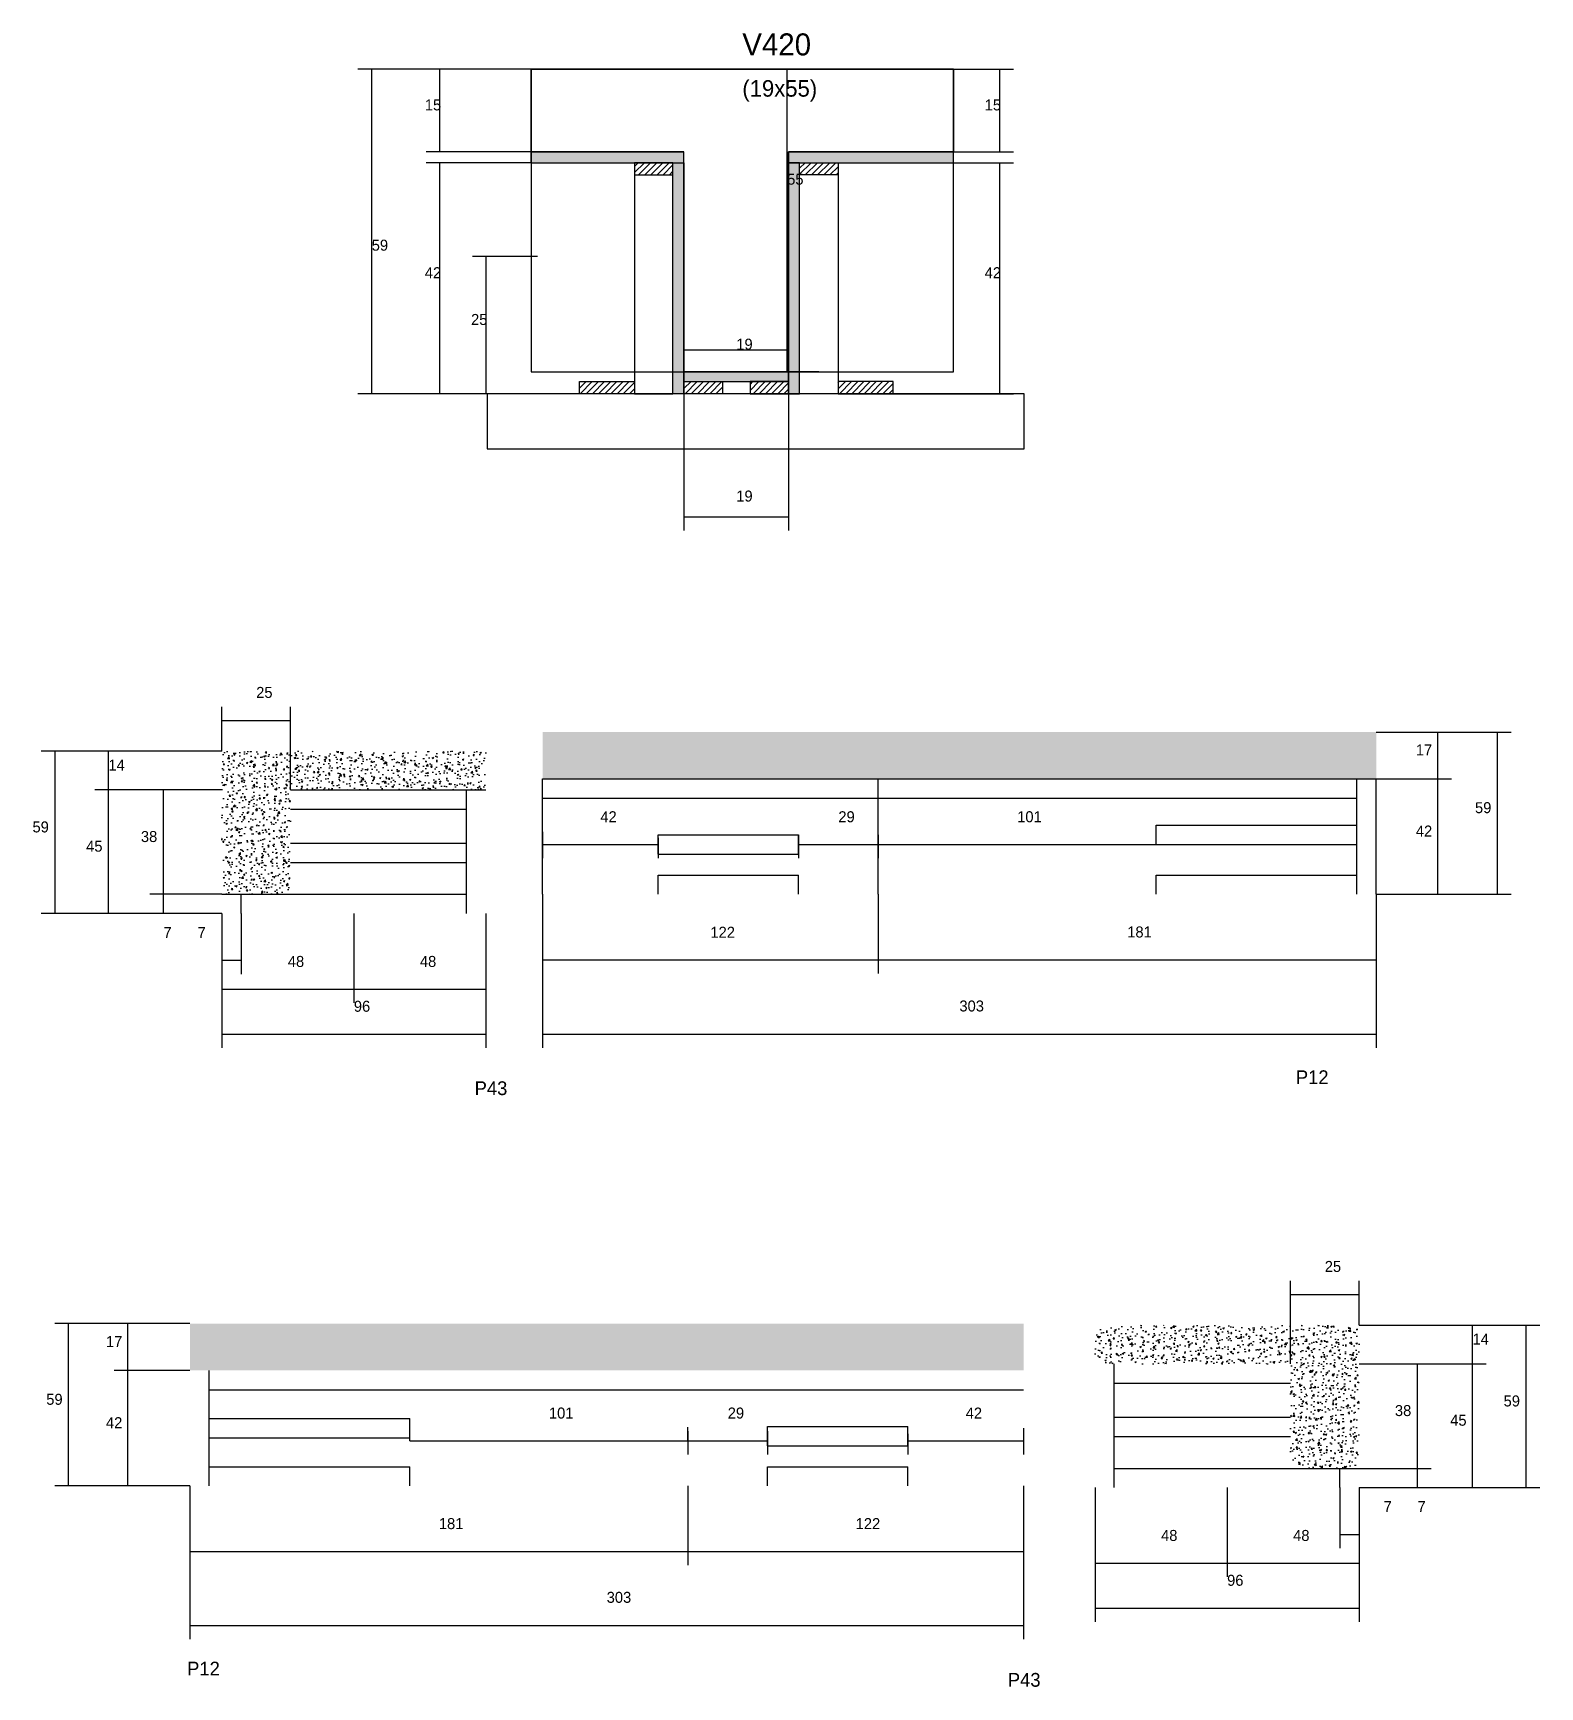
# Model space of a CAD drawing. Header units: metres. Extents: x 6368 to 6916, y 1701 to 2302.
import ezdxf

# ---------------------------------------------------------------- set-up
doc = ezdxf.new("R2010")
doc.units = ezdxf.units.M
for name, color, linetype in [('CONCRETO', 251, 'Continuous'), ('COTA', 241, 'Continuous'), ('Cota Seção (2x)', 4, 'Continuous'), ('Hachura', 253, 'Continuous'), ('Madeira', 126, 'Continuous'), ('NOMENCLATURA', 7, 'Continuous'), ('Painéis', 200, 'Continuous'), ('SARR_2.2x7', 40, 'Continuous'), ('Texto Seção', 7, 'Continuous')]:
    doc.layers.add(name, color=color, linetype=linetype)

msp = doc.modelspace()

# ---------------------------------------------------------------- hatches: boundary and pattern name
at = {"layer": 'COTA'}
h = msp.add_hatch(dxfattribs=at)
h.set_pattern_fill('AR-CONC', scale=0.03)
h.paths.add_polyline_path([(6856.5, 2031.3), (6856.5, 2048.3), (6856.5, 2048.3), (6553.5, 2048.3), (6553.5, 2048.3), (6553.5, 2031.3), (6553.5, 2031.3), (6856.5, 2031.3)])
h = msp.add_hatch(dxfattribs=at)
h.set_pattern_fill('AR-CONC', scale=0.03)
h.paths.add_polyline_path([(6461.9, 2027.3), (6532.9, 2027.3), (6532.9, 2027.3), (6532.9, 2041.3), (6532.9, 2041.3), (6436.9, 2041.3), (6436.9, 2041.3), (6436.9, 1989.3), (6436.9, 1989.3), (6461.9, 1989.3), (6461.9, 1989.3), (6461.9, 2027.3)])
h = msp.add_hatch(dxfattribs=at)
h.set_pattern_fill('AR-CONC', scale=0.03)
h.paths.add_polyline_path([(6425.3, 1816.2), (6425.3, 1833.2), (6425.3, 1833.2), (6728.3, 1833.2), (6728.3, 1833.2), (6728.3, 1816.2), (6728.3, 1816.2), (6425.3, 1816.2)])
h = msp.add_hatch(dxfattribs=at)
h.set_pattern_fill('AR-CONC', scale=0.03)
h.paths.add_polyline_path([(6825.3, 1818.6), (6754.3, 1818.6), (6754.3, 1818.6), (6754.3, 1832.6), (6754.3, 1832.6), (6850.3, 1832.6), (6850.3, 1832.6), (6850.3, 1780.6), (6850.3, 1780.6), (6825.3, 1780.6), (6825.3, 1780.6), (6825.3, 1818.6)])
at = {"layer": 'Hachura'}
h = msp.add_hatch(color=8, dxfattribs=at)
h.dxf.hatch_style = 1
h.paths.add_polyline_path([(6604.9, 2255.3), (6604.9, 2259.3), (6604.9, 2259.3), (6549.3, 2259.3), (6549.3, 2259.3), (6549.3, 2255.3), (6549.3, 2255.3), (6604.9, 2255.3)])
h = msp.add_hatch(dxfattribs=at)
h.set_pattern_fill('ANSI31', scale=0.5)
h.paths.add_polyline_path([(6600.9, 2250.9), (6600.9, 2255.3), (6600.9, 2255.3), (6586.9, 2255.3), (6586.9, 2255.3), (6586.9, 2250.9), (6586.9, 2250.9), (6600.9, 2250.9)])
h = msp.add_hatch(color=8, dxfattribs=at)
h.dxf.hatch_style = 1
h.paths.add_polyline_path([(6600.9, 2255.3), (6604.9, 2255.3), (6604.9, 2255.3), (6604.9, 2171.3), (6604.9, 2171.3), (6600.9, 2171.3), (6600.9, 2171.3), (6600.9, 2255.3)])
h = msp.add_hatch(color=8, dxfattribs=at)
h.dxf.hatch_style = 1
h.paths.add_polyline_path([(6702.9, 2255.3), (6702.9, 2259.3), (6702.9, 2259.3), (6642.9, 2259.3), (6642.9, 2259.3), (6642.9, 2255.3), (6642.9, 2255.3), (6702.9, 2255.3)])
h = msp.add_hatch(color=8, dxfattribs=at)
h.dxf.hatch_style = 1
h.paths.add_polyline_path([(6646.9, 2255.3), (6642.9, 2255.3), (6642.9, 2255.3), (6642.9, 2171.3), (6642.9, 2171.3), (6646.9, 2171.3), (6646.9, 2171.3), (6646.9, 2255.3)])
h = msp.add_hatch(dxfattribs=at)
h.set_pattern_fill('ANSI31', scale=0.5)
h.paths.add_polyline_path([(6646.9, 2250.9), (6646.9, 2255.3), (6646.9, 2255.3), (6660.9, 2255.3), (6660.9, 2255.3), (6660.9, 2250.9), (6660.9, 2250.9), (6646.9, 2250.9)])
h = msp.add_hatch(color=8, dxfattribs=at)
h.dxf.hatch_style = 1
h.paths.add_polyline_path([(6642.9, 2175.7), (6642.9, 2179.3), (6642.9, 2179.3), (6604.9, 2179.3), (6604.9, 2179.3), (6604.9, 2175.7), (6604.9, 2175.7), (6642.9, 2175.7)])
h = msp.add_hatch(dxfattribs=at)
h.set_pattern_fill('ANSI31', scale=0.5)
h.paths.add_polyline_path([(6566.9, 2171.3), (6566.9, 2175.7), (6566.9, 2175.7), (6586.9, 2175.7), (6586.9, 2175.7), (6586.9, 2171.3), (6586.9, 2171.3), (6566.9, 2171.3)])
h = msp.add_hatch(dxfattribs=at)
h.set_pattern_fill('ANSI31', scale=0.5)
h.paths.add_polyline_path([(6604.9, 2171.3), (6604.9, 2175.7), (6604.9, 2175.7), (6618.9, 2175.7), (6618.9, 2175.7), (6618.9, 2171.3), (6618.9, 2171.3), (6604.9, 2171.3)])
h = msp.add_hatch(dxfattribs=at)
h.set_pattern_fill('ANSI31', scale=0.5)
h.paths.add_polyline_path([(6642.9, 2171.3), (6642.9, 2175.7), (6642.9, 2175.7), (6628.9, 2175.7), (6628.9, 2175.7), (6628.9, 2171.3), (6628.9, 2171.3), (6642.9, 2171.3)])
h = msp.add_hatch(dxfattribs=at)
h.set_pattern_fill('ANSI31', scale=0.5)
h.paths.add_polyline_path([(6680.9, 2171.3), (6680.9, 2175.7), (6680.9, 2175.7), (6660.9, 2175.7), (6660.9, 2175.7), (6660.9, 2171.3), (6660.9, 2171.3), (6680.9, 2171.3)])

# ---------------------------------------------------------------- linework, layer by layer
at = {"layer": 'CONCRETO'}
for points in [[(6549.3, 2259.3), (6549.3, 2289.3), (6702.9, 2289.3), (6702.9, 2259.3), (6642.9, 2259.3), (6642.9, 2179.3), (6604.9, 2179.3), (6604.9, 2259.3)], [(6549.3, 2179.3), (6702.9, 2179.3), (6702.9, 2289.3), (6549.3, 2289.3)]]:
    msp.add_lwpolyline(points, close=True, dxfattribs=at)
at = {"layer": 'COTA'}
for p, q in [((6549.3, 2289.3), (6486.4, 2289.3)), ((6491.4, 2171.3), (6491.4, 2289.3)), ((6549.3, 2289.3), (6511.2, 2289.3)), ((6516.2, 2259.3), (6516.2, 2289.3)), ((6702.9, 2289.3), (6724.7, 2289.3)), ((6719.7, 2259.3), (6719.7, 2289.3)), ((6549.3, 2259.3), (6511.2, 2259.3)), ((6549.3, 2255.3), (6511.2, 2255.3)), ((6516.2, 2171.3), (6516.2, 2255.3)), ((6702.9, 2259.3), (6724.7, 2259.3)), ((6702.9, 2255.3), (6724.7, 2255.3)), ((6719.7, 2171.3), (6719.7, 2255.3)), ((6551.6, 2221.2), (6528, 2221.2)), ((6533, 2171.3), (6533, 2221.2)), ((6571.3, 2171.3), (6486.4, 2171.3)), ((6571.3, 2171.3), (6511.2, 2171.3)), ((6551.6, 2171.3), (6528, 2171.3)), ((6604.9, 2171.3), (6604.9, 2121.6)), ((6642.9, 2171.3), (6642.9, 2121.6)), ((6676.5, 2171.3), (6724.7, 2171.3)), ((6604.9, 2126.6), (6642.9, 2126.6)), ((6436.9, 2041.3), (6436.9, 2057.5)), ((6461.9, 2027.3), (6461.9, 2057.5)), ((6436.9, 2052.5), (6461.9, 2052.5)), ((6856.5, 2048.3), (6883.9, 2048.3)), ((6856.5, 2048.3), (6905.6, 2048.3)), ((6878.9, 2031.3), (6878.9, 2048.3)), ((6900.6, 1989.3), (6900.6, 2048.3)), ((6436.9, 2041.3), (6371.3, 2041.3)), ((6376.3, 1982.3), (6376.3, 2041.3)), ((6436.9, 2041.3), (6390.7, 2041.3)), ((6395.7, 2027.3), (6395.7, 2041.3)), ((6436.9, 2027.3), (6390.7, 2027.3)), ((6436.9, 2027.3), (6390.7, 2027.3)), ((6395.7, 1982.3), (6395.7, 2027.3)), ((6436.9, 2027.3), (6410.7, 2027.3)), ((6415.7, 1989.3), (6415.7, 2027.3)), ((6856.5, 2031.3), (6883.9, 2031.3)), ((6856.5, 2031.3), (6883.9, 2031.3)), ((6878.9, 1989.3), (6878.9, 2031.3)), ((6553.5, 2012), (6553.5, 2002.4)), ((6595.5, 2009.8), (6595.5, 2002.4)), ((6646.5, 2010.9), (6646.5, 2002.4)), ((6675.5, 2007.4), (6675.5, 2012.4)), ((6675.5, 2010.9), (6675.5, 2002.4)), ((6776.5, 2007.4), (6776.5, 2012.4)), ((6553.5, 2007.4), (6595.5, 2007.4)), ((6646.5, 2007.4), (6675.5, 2007.4)), ((6675.5, 2007.4), (6776.5, 2007.4)), ((6436.9, 1989.3), (6410.7, 1989.3)), ((6436.9, 1989.3), (6410.7, 1989.3)), ((6415.7, 1982.3), (6415.7, 1989.3)), ((6553.5, 1989.3), (6553.5, 1960.5)), ((6553.5, 1989.3), (6553.5, 1933.5)), ((6675.5, 1989.3), (6675.5, 1960.5)), ((6675.5, 1989.3), (6675.5, 1960.5)), ((6856.5, 1989.3), (6856.5, 1960.5)), ((6856.5, 1989.3), (6856.5, 1933.5)), ((6856.5, 1989.3), (6883.9, 1989.3)), ((6856.5, 1989.3), (6905.6, 1989.3)), ((6436.9, 1982.3), (6371.3, 1982.3)), ((6436.9, 1982.3), (6390.7, 1982.3)), ((6436.9, 1982.3), (6410.7, 1982.3)), ((6436.9, 1982.3), (6436.9, 1933.5)), ((6436.9, 1982.3), (6436.9, 1949.8)), ((6436.9, 1982.3), (6436.9, 1960.3)), ((6443.9, 1982.3), (6443.9, 1960.3)), ((6484.9, 1982.3), (6484.9, 1949.8)), ((6484.9, 1982.3), (6484.9, 1949.8)), ((6532.9, 1982.3), (6532.9, 1933.5)), ((6532.9, 1982.3), (6532.9, 1949.8)), ((6436.9, 1965.3), (6443.9, 1965.3)), ((6553.5, 1965.5), (6675.5, 1965.5)), ((6675.5, 1965.5), (6856.5, 1965.5)), ((6436.9, 1954.8), (6484.9, 1954.8)), ((6484.9, 1954.8), (6532.9, 1954.8)), ((6436.9, 1938.5), (6532.9, 1938.5)), ((6553.5, 1938.5), (6856.5, 1938.5)), ((6825.3, 1818.6), (6825.3, 1848.8)), ((6850.3, 1832.6), (6850.3, 1848.8)), ((6825.3, 1843.8), (6850.3, 1843.8)), ((6425.3, 1833.2), (6376.2, 1833.2)), ((6381.2, 1774.2), (6381.2, 1833.2)), ((6425.3, 1833.2), (6397.8, 1833.2)), ((6402.8, 1816.2), (6402.8, 1833.2)), ((6850.3, 1832.6), (6896.5, 1832.6)), ((6850.3, 1832.6), (6916, 1832.6)), ((6891.5, 1818.6), (6891.5, 1832.6)), ((6911, 1773.6), (6911, 1832.6)), ((6425.3, 1816.2), (6397.8, 1816.2)), ((6425.3, 1816.2), (6397.8, 1816.2)), ((6402.8, 1774.2), (6402.8, 1816.2)), ((6850.3, 1818.6), (6896.5, 1818.6)), ((6850.3, 1818.6), (6896.5, 1818.6)), ((6850.3, 1818.6), (6876.5, 1818.6)), ((6871.5, 1780.6), (6871.5, 1818.6)), ((6891.5, 1773.6), (6891.5, 1818.6)), ((6505.3, 1790.6), (6505.3, 1795.6)), ((6606.3, 1790.6), (6606.3, 1795.6)), ((6606.3, 1794.1), (6606.3, 1785.6)), ((6635.3, 1794.1), (6635.3, 1785.6)), ((6686.3, 1793.2), (6686.3, 1785.6)), ((6728.3, 1795.2), (6728.3, 1785.6)), ((6505.3, 1790.6), (6606.3, 1790.6)), ((6606.3, 1790.6), (6635.3, 1790.6)), ((6686.3, 1790.6), (6728.3, 1790.6)), ((6850.3, 1780.6), (6876.5, 1780.6)), ((6850.3, 1780.6), (6876.5, 1780.6)), ((6871.5, 1773.6), (6871.5, 1780.6)), ((6425.3, 1774.2), (6376.2, 1774.2)), ((6425.3, 1774.2), (6397.8, 1774.2)), ((6425.3, 1774.2), (6425.3, 1745.4)), ((6425.3, 1774.2), (6425.3, 1718.5)), ((6606.3, 1774.2), (6606.3, 1745.4)), ((6606.3, 1774.2), (6606.3, 1745.4)), ((6728.3, 1774.2), (6728.3, 1745.4)), ((6728.3, 1774.2), (6728.3, 1718.5)), ((6754.3, 1773.6), (6754.3, 1724.8)), ((6754.3, 1773.6), (6754.3, 1741.1)), ((6802.3, 1773.6), (6802.3, 1741.1)), ((6802.3, 1773.6), (6802.3, 1741.1)), ((6843.3, 1773.6), (6843.3, 1751.6)), ((6850.3, 1773.6), (6896.5, 1773.6)), ((6850.3, 1773.6), (6916, 1773.6)), ((6850.3, 1773.6), (6850.3, 1724.8)), ((6850.3, 1773.6), (6850.3, 1741.1)), ((6850.3, 1773.6), (6876.5, 1773.6)), ((6850.3, 1773.6), (6850.3, 1751.6)), ((6843.3, 1756.6), (6850.3, 1756.6)), ((6425.3, 1750.4), (6606.3, 1750.4)), ((6606.3, 1750.4), (6728.3, 1750.4)), ((6754.3, 1746.1), (6802.3, 1746.1)), ((6802.3, 1746.1), (6850.3, 1746.1)), ((6754.3, 1729.8), (6850.3, 1729.8)), ((6425.3, 1723.5), (6728.3, 1723.5))]:
    msp.add_line(p, q, dxfattribs=at)
at = {"layer": 'Cota Seção (2x)'}
for p, q in [((6653.9, 2289.3), (6637.4, 2289.3)), ((6642.4, 2179.3), (6642.4, 2289.3)), ((6604.9, 2171.3), (6604.9, 2192.3)), ((6642.9, 2171.3), (6642.9, 2192.3)), ((6604.9, 2187.3), (6642.9, 2187.3)), ((6653.9, 2179.3), (6637.4, 2179.3))]:
    msp.add_line(p, q, dxfattribs=at)
at = {"layer": 'Madeira'}
for points in [[(6600.9, 2250.9), (6600.9, 2255.3), (6586.9, 2255.3), (6586.9, 2250.9)], [(6600.9, 2255.3), (6586.9, 2255.3), (6586.9, 2171.3), (6600.9, 2171.3)], [(6646.9, 2250.9), (6646.9, 2255.3), (6660.9, 2255.3), (6660.9, 2250.9)], [(6646.9, 2255.3), (6660.9, 2255.3), (6660.9, 2171.3), (6646.9, 2171.3)], [(6533.4, 2151.3), (6728.6, 2151.3), (6728.6, 2171.3), (6533.4, 2171.3)], [(6566.9, 2171.3), (6566.9, 2175.7), (6586.9, 2175.7), (6586.9, 2171.3)], [(6604.9, 2171.3), (6604.9, 2175.7), (6618.9, 2175.7), (6618.9, 2171.3)], [(6642.9, 2171.3), (6642.9, 2175.7), (6628.9, 2175.7), (6628.9, 2171.3)], [(6680.9, 2171.3), (6680.9, 2175.7), (6660.9, 2175.7), (6660.9, 2171.3)]]:
    msp.add_lwpolyline(points, close=True, dxfattribs=at)
at = {"layer": 'Painéis'}
for p, q in [((6549.3, 2259.3), (6604.9, 2259.3)), ((6549.3, 2255.3), (6549.3, 2259.3)), ((6604.9, 2255.3), (6604.9, 2259.3)), ((6604.9, 2171.3), (6604.9, 2255.3)), ((6642.9, 2259.3), (6702.9, 2259.3)), ((6642.9, 2255.3), (6642.9, 2259.3)), ((6642.9, 2171.3), (6642.9, 2255.3)), ((6702.9, 2255.3), (6702.9, 2259.3)), ((6604.9, 2179.3), (6642.9, 2179.3)), ((6604.9, 2175.7), (6604.9, 2179.3)), ((6642.9, 2175.7), (6642.9, 2179.3)), ((6461.9, 2027.3), (6532.9, 2027.3)), ((6553.5, 2031.3), (6856.5, 2031.3)), ((6553.5, 1989.3), (6553.5, 2031.3)), ((6675.5, 1989.3), (6675.5, 2031.3)), ((6856.5, 1989.3), (6856.5, 2031.3))]:
    msp.add_line(p, q, dxfattribs=at)
for points in [[(6604.9, 2255.3), (6604.9, 2259.3), (6549.3, 2259.3), (6549.3, 2255.3)], [(6600.9, 2255.3), (6604.9, 2255.3), (6604.9, 2171.3), (6600.9, 2171.3)], [(6702.9, 2255.3), (6702.9, 2259.3), (6642.9, 2259.3), (6642.9, 2255.3)], [(6646.9, 2255.3), (6642.9, 2255.3), (6642.9, 2171.3), (6646.9, 2171.3)], [(6642.9, 2175.7), (6642.9, 2179.3), (6604.9, 2179.3), (6604.9, 2175.7)]]:
    msp.add_lwpolyline(points, close=True, dxfattribs=at)
at = {"layer": 'SARR_2.2x7'}
for p, q in [((6525.9, 1982.3), (6525.9, 2027.3)), ((6849.5, 1989.3), (6849.5, 2031.3)), ((6553.5, 2024.3), (6675.5, 2024.3)), ((6553.5, 2024.3), (6849.5, 2024.3)), ((6461.9, 2020.3), (6484.9, 2020.3)), ((6484.9, 2020.3), (6526, 2020.3)), ((6776.5, 2014.4), (6849.5, 2014.4)), ((6776.5, 2007.4), (6776.5, 2014.4)), ((6595.5, 2010.9), (6646.5, 2010.9)), ((6595.5, 2003.9), (6595.5, 2010.9)), ((6646.5, 2003.9), (6646.5, 2010.9)), ((6461.9, 2007.9), (6484.9, 2007.9)), ((6484.9, 2007.9), (6526, 2007.9)), ((6595.5, 2003.9), (6646.5, 2003.9)), ((6776.5, 2007.4), (6849.5, 2007.4)), ((6461.9, 2000.9), (6484.9, 2000.9)), ((6484.9, 2000.9), (6526, 2000.9)), ((6595.5, 1996.3), (6646.5, 1996.3)), ((6595.5, 1989.3), (6595.5, 1996.3)), ((6646.5, 1989.3), (6646.5, 1996.3)), ((6776.5, 1996.3), (6849.5, 1996.3)), ((6776.5, 1989.3), (6776.5, 1996.3)), ((6436.9, 1989.3), (6484.9, 1989.3)), ((6443.9, 1982.3), (6443.9, 1989.3)), ((6484.9, 1989.3), (6526, 1989.3)), ((6432.3, 1774.2), (6432.3, 1816.2)), ((6761.3, 1773.6), (6761.3, 1818.6)), ((6761.3, 1811.6), (6802.3, 1811.6)), ((6802.3, 1811.6), (6825.3, 1811.6)), ((6432.3, 1809.2), (6606.3, 1809.2)), ((6606.3, 1809.2), (6728.3, 1809.2)), ((6432.3, 1798.7), (6505.3, 1798.7)), ((6505.3, 1791.7), (6505.3, 1798.7)), ((6761.3, 1799.2), (6802.3, 1799.2)), ((6802.3, 1799.2), (6825.3, 1799.2)), ((6635.3, 1795.8), (6686.3, 1795.8)), ((6635.3, 1788.8), (6635.3, 1795.8)), ((6686.3, 1788.8), (6686.3, 1795.8)), ((6761.3, 1792.2), (6802.3, 1792.2)), ((6802.3, 1792.2), (6825.3, 1792.2)), ((6432.3, 1791.7), (6505.3, 1791.7)), ((6635.3, 1788.8), (6686.3, 1788.8)), ((6432.3, 1781.2), (6505.3, 1781.2)), ((6505.3, 1774.2), (6505.3, 1781.2)), ((6635.2, 1781.2), (6686.3, 1781.2)), ((6635.2, 1774.2), (6635.2, 1781.2)), ((6686.3, 1774.2), (6686.3, 1781.2)), ((6761.3, 1780.6), (6802.3, 1780.6)), ((6802.3, 1780.6), (6850.3, 1780.6)), ((6843.3, 1773.6), (6843.3, 1780.6))]:
    msp.add_line(p, q, dxfattribs=at)

# ---------------------------------------------------------------- texts
at = {"layer": 'COTA'}
for s, p in [('15', (6510.7, 2274.3)), ('15', (6714.2, 2274.3)), ('59', (6491.4, 2223.3)), ('42', (6510.7, 2213.3)), ('42', (6714.2, 2213.3)), ('25', (6527.5, 2196.3)), ('19', (6623.9, 2132.1)), ('25', (6449.4, 2060.7)), ('17', (6870.9, 2039.8)), ('14', (6395.7, 2034.3)), ('59', (6892.4, 2018.8)), ('59', (6368.1, 2011.8)), ('42', (6574.5, 2015.5)), ('29', (6661, 2015.5)), ('101', (6726, 2015.5)), ('42', (6870.9, 2010.3)), ('45', (6387.6, 2004.8)), ('38', (6407.5, 2008.3)), ('7', (6415.7, 1973.4)), ('7', (6428.1, 1973.4)), ('122', (6614.5, 1973.5)), ('181', (6766, 1973.6)), ('48', (6460.9, 1962.9)), ('48', (6508.9, 1962.9)), ('96', (6484.9, 1946.6)), ('303', (6705, 1946.7)), ('25', (6837.8, 1852)), ('17', (6394.8, 1824.7)), ('14', (6891.5, 1825.6)), ('59', (6373.1, 1803.7)), ('59', (6902.8, 1803.1)), ('42', (6394.8, 1795.2)), ('101', (6555.8, 1798.7)), ('29', (6620.8, 1798.7)), ('42', (6707.3, 1798.7)), ('38', (6863.3, 1799.6)), ('45', (6883.4, 1796.1)), ('7', (6859.2, 1764.7)), ('7', (6871.5, 1764.7)), ('181', (6515.8, 1758.5)), ('122', (6667.3, 1758.5)), ('48', (6778.3, 1754.2)), ('48', (6826.3, 1754.2)), ('96', (6802.3, 1737.9)), ('303', (6576.8, 1731.7))]:
    msp.add_text(s, height=4, dxfattribs=at).set_placement(p)
at = {"layer": 'Cota Seção (2x)'}
for s, p in [('55', (6642.4, 2247.3)), ('19', (6623.9, 2187.3))]:
    msp.add_text(s, height=4, dxfattribs=at).set_placement(p)
at = {"layer": 'NOMENCLATURA'}
for s, p in [('P12', (6827.3, 1920.3)), ('P43', (6528.8, 1916.3)), ('P12', (6424.3, 1705.3)), ('P43', (6722.6, 1701.2))]:
    msp.add_text(s, height=5, dxfattribs=at).set_placement(p)
at = {"layer": 'Texto Seção'}
for s, height, p in [('V420', 8, (6626.1, 2294.3)), ('(19x55)', 6, (6626.1, 2279.3))]:
    msp.add_text(s, height=height, dxfattribs=at).set_placement(p)

doc.saveas('drawing.dxf')
